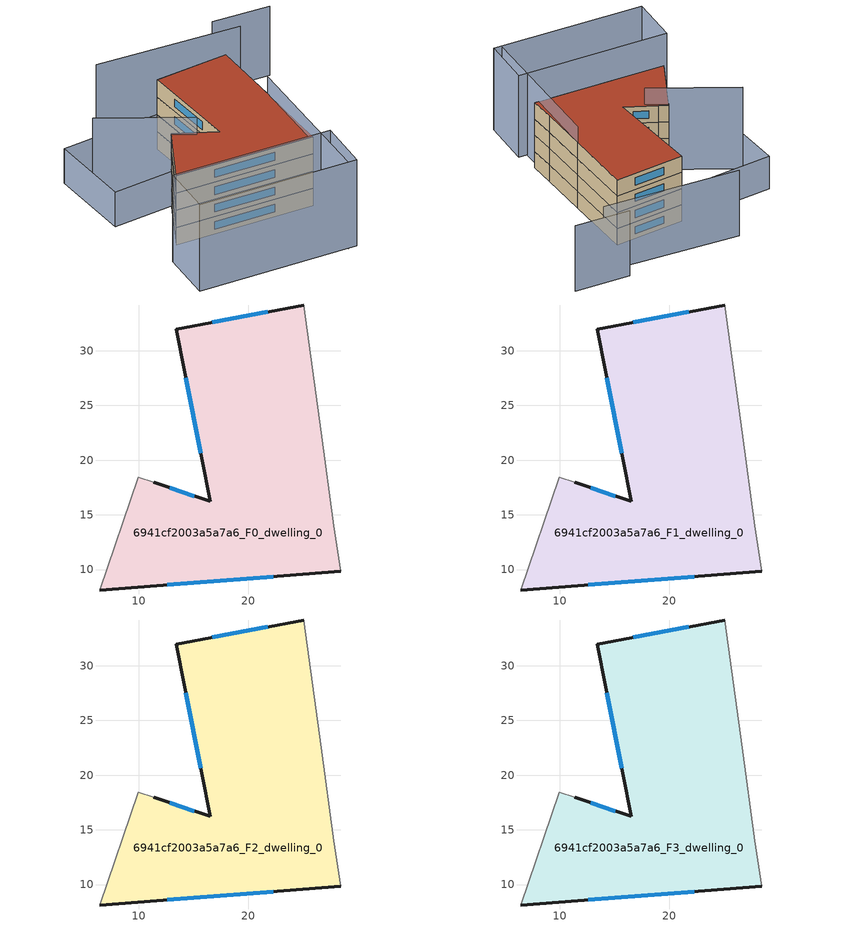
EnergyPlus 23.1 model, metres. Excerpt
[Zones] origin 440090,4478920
6941cf2003a5a7a6_F0_dwelling_0
 floor ground (EU_floor_Construction): 25.05,34.17 26.67,22.48 27.81,14.01 28.46,9.84 6.4,8.13 9.91,18.43 11.34,17.98 16.53,16.22 13.4,31.97 z0
 wall outside (EU_wall_Construction): 6.4,8.13 28.46,9.84 / 25.05,34.17 13.4,31.97 16.53,16.22 11.34,17.98 z0:3
 wall adiabatic (EU_wall_Construction): 11.34,17.98 9.91,18.43 6.4,8.13 / 28.46,9.84 27.81,14.01 26.67,22.48 25.05,34.17 z0:3
 window (EU_Window_Construction): 12.59,8.61 22.26,9.36 / 15.07,16.72 12.8,17.49 / 14.28,27.54 15.65,20.64 / 21.78,33.55 16.67,32.59 z0.84:2.16
6941cf2003a5a7a6_F1_dwelling_0
 floor to 6941cf2003a5a7a6_F0_dwelling_0 (EU_floor_Construction): 25.05,34.17 26.67,22.48 27.81,14.01 28.45,9.84 6.4,8.13 9.91,18.43 11.34,17.98 16.52,16.22 13.4,31.97 z3
 wall outside (EU_wall_Construction): 6.4,8.13 28.46,9.84 / 25.05,34.17 13.4,31.97 16.53,16.22 11.34,17.98 z3:6
 wall adiabatic (EU_wall_Construction): 11.34,17.98 9.91,18.43 6.4,8.13 / 28.46,9.84 27.81,14.01 26.67,22.48 25.05,34.17 z3:6
 window (EU_Window_Construction): 12.59,8.61 22.26,9.36 / 15.07,16.72 12.8,17.49 / 14.28,27.54 15.65,20.64 / 21.78,33.55 16.67,32.59 z3.84:5.16
6941cf2003a5a7a6_F2_dwelling_0
 floor to 6941cf2003a5a7a6_F1_dwelling_0 (EU_floor_Construction): 25.05,34.17 26.67,22.48 27.81,14.01 28.45,9.84 6.4,8.13 9.91,18.43 11.34,17.98 16.52,16.22 13.4,31.97 z6
 wall outside (EU_wall_Construction): 6.4,8.13 28.46,9.84 / 25.05,34.17 13.4,31.97 16.53,16.22 11.34,17.98 z6:9
 wall adiabatic (EU_wall_Construction): 11.34,17.98 9.91,18.43 6.4,8.13 / 28.46,9.84 27.81,14.01 26.67,22.48 25.05,34.17 z6:9
 window (EU_Window_Construction): 12.59,8.61 22.26,9.36 / 15.07,16.72 12.8,17.49 / 14.28,27.54 15.65,20.64 / 21.78,33.55 16.67,32.59 z6.84:8.16
6941cf2003a5a7a6_F3_dwelling_0
 floor to 6941cf2003a5a7a6_F2_dwelling_0 (EU_floor_Construction): 25.05,34.17 26.67,22.48 27.81,14.01 28.45,9.84 6.4,8.13 9.91,18.43 11.34,17.98 16.52,16.22 13.4,31.97 z9
 wall outside (EU_wall_Construction): 6.4,8.13 28.46,9.84 / 25.05,34.17 13.4,31.97 16.53,16.22 11.34,17.98 z9:12
 wall adiabatic (EU_wall_Construction): 11.34,17.98 9.91,18.43 6.4,8.13 / 28.46,9.84 27.81,14.01 26.67,22.48 25.05,34.17 z9:12
 window (EU_Window_Construction): 12.59,8.61 22.26,9.36 / 15.07,16.72 12.8,17.49 / 14.28,27.54 15.65,20.64 / 21.78,33.55 16.67,32.59 z9.84:11.16
 roof outside (EU_roof_Construction): 28.46,9.84 27.81,14.01 26.67,22.48 25.05,34.17 13.4,31.97 16.53,16.22 11.34,17.98 9.91,18.43 6.4,8.13 z12
shading: 28.86,-2.29 26.67,22.48 / -0.68,22.36 13.21,16.85 / 30.22,-2.14 4.91,-4.08 / 4.91,-4.08 4.26,4.31 / 4.26,4.31 29.58,6.25 / 29.58,6.25 30.22,-2.14 z0:15; 26.11,22.37 24.79,37.02 / -2.34,28.98 13.5,31.98 / 13.5,31.98 15.98,18.86 / 15.98,18.86 0.14,15.86 / 0.14,15.86 -2.34,28.98 z0:6; 29.75,40.08 6.83,38.95 / 35.73,43.23 26.49,42.65 z0:12
[Building]
EU S2 Campaign: North Axis=0; Terrain=City; Solar Distribution=FullExterior
[Site:Location]
Madrid: Latitude=40.5; Longitude=-3.5; Time Zone=1; Elevation=609
[SizingPeriod:WeatherFileDays]
AnnualSizingPeriod: Begin Month=1; Begin Day of Month=1; End Month=12; End Day of Month=31; Day of Week for Start Day=Monday; Use Weather File Daylight Saving Period=No; Use Weather File Rain and Snow Indicators=No
[MATERIAL]
EU_InternalMass_Material: Roughness=MediumRough; Thickness=0.1; Conductivity=1; Density=1800; Specific Heat=900; Thermal Absorptance=0.9; Solar Absorptance=0.7; Visible Absorptance=0.7
[MATERIAL:NOMASS] Roughness=MediumRough; Thermal Absorptance=0.9; Solar Absorptance=0.7; Visible Absorptance=0.7
Name | Thermal Resistance
EU_wall_NoMass; EU_roof_NoMass | 2.16768
EU_floor_NoMass | 1.14339
[WINDOWMATERIAL:SIMPLEGLAZINGSYSTEM]
EU_Window_SimpleGlazing: UFactor=3.23888; Solar Heat Gain Coefficient=0.85; Visible Transmittance=0.85
[CONSTRUCTION]
EU_wall_Construction: EU_wall_NoMass
EU_roof_Construction: EU_roof_NoMass
EU_floor_Construction: EU_floor_NoMass
EU_Window_Construction: EU_Window_SimpleGlazing
EU_InternalMass_Construction: EU_InternalMass_Material
[ZONE] Type=1; Multiplier=1; Ceiling Height=autocalculate; Volume=1042.3; Floor Area=autocalculate; Part of Total Floor Area=Yes
6941cf2003a5a7a6_F0_dwelling_0; 6941cf2003a5a7a6_F1_dwelling_0; 6941cf2003a5a7a6_F2_dwelling_0; 6941cf2003a5a7a6_F3_dwelling_0
[INTERNALMASS] Construction=EU_InternalMass_Construction; Surface Area=347.432
Name | Zone or ZoneList
6941cf2003a5a7a6_F0_dwelling_0_EU_InternalMass | 6941cf2003a5a7a6_F0_dwelling_0
6941cf2003a5a7a6_F1_dwelling_0_EU_InternalMass | 6941cf2003a5a7a6_F1_dwelling_0
6941cf2003a5a7a6_F2_dwelling_0_EU_InternalMass | 6941cf2003a5a7a6_F2_dwelling_0
6941cf2003a5a7a6_F3_dwelling_0_EU_InternalMass | 6941cf2003a5a7a6_F3_dwelling_0
[OTHEREQUIPMENT] Fuel Type=Electricity; Design Level Calculation Method=Watts/Area; Power per Zone Floor Area=1; Fraction Latent=0; Fraction Radiant=0; Fraction Lost=0; Carbon Dioxide Generation Rate=0; EndUse Subcategory=EU_Step8_InternalGains
Name | Zone or ZoneList or Space or SpaceList | Schedule
EU_Step8_InternalGain_6941cf2003a5a7a6_F0_dwelling_0_f000 | 6941cf2003a5a7a6_F0_dwelling_0 | EU_Step8_GainSchedule_6941cf2003a5a7a6_F0_dwelling_0_f000
EU_Step8_InternalGain_6941cf2003a5a7a6_F1_dwelling_0_f000 | 6941cf2003a5a7a6_F1_dwelling_0 | EU_Step8_GainSchedule_6941cf2003a5a7a6_F1_dwelling_0_f000
EU_Step8_InternalGain_6941cf2003a5a7a6_F2_dwelling_0_f000 | 6941cf2003a5a7a6_F2_dwelling_0 | EU_Step8_GainSchedule_6941cf2003a5a7a6_F2_dwelling_0_f000
EU_Step8_InternalGain_6941cf2003a5a7a6_F3_dwelling_0_f000 | 6941cf2003a5a7a6_F3_dwelling_0 | EU_Step8_GainSchedule_6941cf2003a5a7a6_F3_dwelling_0_f000
[ZONEVENTILATION:DESIGNFLOWRATE] Schedule=EU_AlwaysOn; Design Flow Rate Calculation Method=AirChanges/Hour; Air Changes per Hour=0.480546; Ventilation Type=Natural; Fan Pressure Rise=0; Fan Total Efficiency=1; Constant Term Coefficient=1; Temperature Term Coefficient=0; Velocity Term Coefficient=0; Velocity Squared Term Coefficient=0; Minimum Indoor Temperature=-100; Maximum Indoor Temperature=100; Delta Temperature=-100; Minimum Outdoor Temperature=-100; Maximum Outdoor Temperature=100; Maximum Wind Speed=40
Name | Zone or ZoneList or Space or SpaceList
EU_ConstantAir_6941cf2003a5a7a6_F0_dwelling_0 | 6941cf2003a5a7a6_F0_dwelling_0
EU_ConstantAir_6941cf2003a5a7a6_F1_dwelling_0 | 6941cf2003a5a7a6_F1_dwelling_0
EU_ConstantAir_6941cf2003a5a7a6_F2_dwelling_0 | 6941cf2003a5a7a6_F2_dwelling_0
EU_ConstantAir_6941cf2003a5a7a6_F3_dwelling_0 | 6941cf2003a5a7a6_F3_dwelling_0
[HVACTEMPLATE:THERMOSTAT] Constant Heating Setpoint=20; Constant Cooling Setpoint=50
EU_HeatOnly_6941cf2003a5a7a6_F0_dwelling_0; EU_HeatOnly_6941cf2003a5a7a6_F1_dwelling_0; EU_HeatOnly_6941cf2003a5a7a6_F2_dwelling_0; EU_HeatOnly_6941cf2003a5a7a6_F3_dwelling_0
[HVACTEMPLATE:ZONE:IDEALLOADSAIRSYSTEM] System Availability Schedule=EU_AlwaysOn; Maximum Heating Supply Air Temperature=50; Minimum Cooling Supply Air Temperature=13; Maximum Heating Supply Air Humidity Ratio=0.0156; Minimum Cooling Supply Air Humidity Ratio=0.0077; Heating Limit=NoLimit; Cooling Limit=NoLimit; Heating Availability Schedule=EU_AlwaysOn; Cooling Availability Schedule=EU_CoolingOff; Dehumidification Control Type=ConstantSensibleHeatRatio; Cooling Sensible Heat Ratio=0.7; Dehumidification Setpoint=60; Humidification Control Type=None; Humidification Setpoint=30; Outdoor Air Method=None; Outdoor Air Flow Rate per Person=0.00944; Outdoor Air Flow Rate per Zone Floor Area=0; Outdoor Air Flow Rate per Zone=0; Demand Controlled Ventilation Type=None; Outdoor Air Economizer Type=NoEconomizer; Heat Recovery Type=None; Sensible Heat Recovery Effectiveness=0.7; Latent Heat Recovery Effectiveness=0.65
Name | Template Thermostat
6941cf2003a5a7a6_F0_dwelling_0 | EU_HeatOnly_6941cf2003a5a7a6_F0_dwelling_0
6941cf2003a5a7a6_F1_dwelling_0 | EU_HeatOnly_6941cf2003a5a7a6_F1_dwelling_0
6941cf2003a5a7a6_F2_dwelling_0 | EU_HeatOnly_6941cf2003a5a7a6_F2_dwelling_0
6941cf2003a5a7a6_F3_dwelling_0 | EU_HeatOnly_6941cf2003a5a7a6_F3_dwelling_0
[SIZING:ZONE] Zone Cooling Design Supply Air Temperature Input Method=SupplyAirTemperature; Zone Cooling Design Supply Air Temperature=13; Zone Heating Design Supply Air Temperature Input Method=SupplyAirTemperature; Zone Heating Design Supply Air Temperature=50; Zone Cooling Design Supply Air Humidity Ratio=0.008; Zone Heating Design Supply Air Humidity Ratio=0.008; Cooling Design Air Flow Method=DesignDay; Cooling Design Air Flow Rate=0; Cooling Minimum Air Flow per Zone Floor Area=0.000762; Cooling Minimum Air Flow=0; Cooling Minimum Air Flow Fraction=0.2; Heating Design Air Flow Method=DesignDay; Heating Design Air Flow Rate=0; Heating Maximum Air Flow per Zone Floor Area=0.002032; Heating Maximum Air Flow=0.141576; Heating Maximum Air Flow Fraction=0.3; Account for Dedicated Outdoor Air System=No; Dedicated Outdoor Air System Control Strategy=NeutralSupplyAir; Dedicated Outdoor Air Low Setpoint Temperature for Design=autosize; Dedicated Outdoor Air High Setpoint Temperature for Design=autosize; Zone Load Sizing Method=Sensible Load Only No Latent Load; Zone Latent Cooling Design Supply Air Humidity Ratio Input Method=HumidityRatioDifference; Zone Cooling Design Supply Air Humidity Ratio Difference=0.005; Zone Latent Heating Design Supply Air Humidity Ratio Input Method=HumidityRatioDifference; Zone Humidification Design Supply Air Humidity Ratio Difference=0.005
6941cf2003a5a7a6_F0_dwelling_0; 6941cf2003a5a7a6_F1_dwelling_0; 6941cf2003a5a7a6_F2_dwelling_0; 6941cf2003a5a7a6_F3_dwelling_0
[SCHEDULE:CONSTANT]
Name | Hourly Value
EU_AlwaysOn | 1
EU_CoolingOff | 0
[SCHEDULE:FILE] Column Number=1; Rows to Skip at Top=0; Number of Hours of Data=8760; Column Separator=Comma; Interpolate to Timestep=No; Minutes per Item=60; Adjust Schedule for Daylight Savings=Yes
Name | File
EU_Step8_GainSchedule_6941cf2003a5a7a6_F0_dwelling_0_f000 | ../../schedules/6941cf2003a5a7a6/6941cf2003a5a7a6_F0_dwelling_0_f000_gain.csv
EU_Step8_GainSchedule_6941cf2003a5a7a6_F1_dwelling_0_f000 | ../../schedules/6941cf2003a5a7a6/6941cf2003a5a7a6_F1_dwelling_0_f000_gain.csv
EU_Step8_GainSchedule_6941cf2003a5a7a6_F2_dwelling_0_f000 | ../../schedules/6941cf2003a5a7a6/6941cf2003a5a7a6_F2_dwelling_0_f000_gain.csv
EU_Step8_GainSchedule_6941cf2003a5a7a6_F3_dwelling_0_f000 | ../../schedules/6941cf2003a5a7a6/6941cf2003a5a7a6_F3_dwelling_0_f000_gain.csv
